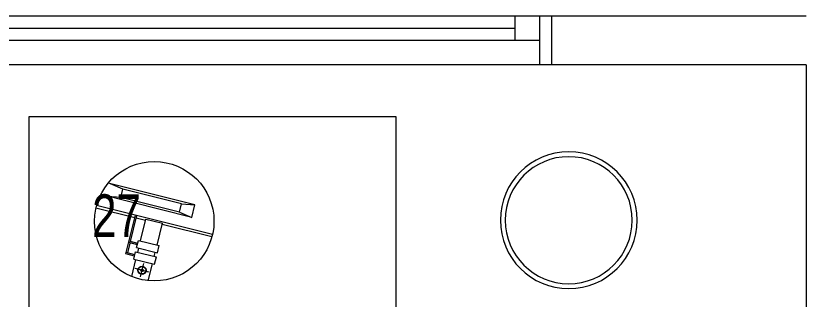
# Model space of a CAD drawing. Header units: millimetres. Extents: x -2143172 to 5255, y -610845 to 279739.
# Drawn here: x -1250708 to -1249064, y -29016 to -28435 of the extents above; entities that cross this region are included whole.
import ezdxf

# ---------------------------------------------------------------- set-up
doc = ezdxf.new("R2010")
doc.units = ezdxf.units.MM
doc.header["$LTSCALE"] = 30
doc.layers.get('0').update_dxf_attribs({"lineweight": 5})
for name, color, linetype, lineweight in [('72_EGR_EQP_TAG', 142, 'Continuous', 5), ('Aluminum', 7, 'Continuous', 5), ('LOADING', 163, 'Continuous', 5), ('Walls', 32, 'Continuous', 5)]:
    doc.layers.add(name, color=color, linetype=linetype, lineweight=lineweight)
doc.styles.add('X3G_ENTITY_257CFD', font='swisscl.ttf', dxfattribs={"height": 200})

# ---------------------------------------------------------------- blocks, each defined once
blk = doc.blocks.new('WM00001-P')
blk.add_circle((0, 0), 0.14)
at = {"color": 8}
blk.add_circle((0, 0), 0.13, dxfattribs=at)
blk = doc.blocks.new('ME19011A-P')
for p, q in [((-0.425, 0), (0.425, 0)), ((-0.425, 0), (-0.425, -0.015)), ((0.425, 0), (0.425, -0.015)), ((-0.425, -0.015), (0.425, -0.015)), ((-0.36, -0.015), (-0.36, -0.0198)), ((-0.24, -0.015), (-0.24, -0.0198)), ((-0.15, -0.015), (-0.15, -0.04)), ((0, -0.015), (0, -0.04)), ((0.1, -0.015), (0.1, -0.045)), ((0.2, -0.045), (0.2, -0.015)), ((0.2818, -0.015), (0.2484, -0.015)), ((0.2484, -0.0243), (0.2484, -0.015)), ((0.2818, -0.0243), (0.2818, -0.015)), ((0.3211, -0.015), (0.2877, -0.015)), ((0.2877, -0.015), (0.2877, -0.0531)), ((0.3211, -0.0531), (0.3211, -0.015)), ((0.3623, -0.015), (0.3289, -0.015)), ((0.3289, -0.015), (0.3289, -0.0531)), ((0.3623, -0.0531), (0.3623, -0.015)), ((0.3682, -0.0243), (0.3682, -0.015)), ((0.3682, -0.015), (0.4016, -0.015)), ((0.4016, -0.0243), (0.4016, -0.015)), ((-0.3675, -0.0198), (-0.2325, -0.0198)), ((-0.3675, -0.0198), (-0.3675, -0.0399)), ((-0.2325, -0.0198), (-0.2325, -0.0399)), ((-0.15, -0.025), (0, -0.025)), ((-0.0402, -0.0312), (-0.0496, -0.0337)), ((-0.0376, -0.0409), (-0.0402, -0.0312)), ((0.2818, -0.0243), (0.2484, -0.0243)), ((0.3211, -0.0243), (0.2877, -0.0243)), ((0.3623, -0.0243), (0.3289, -0.0243)), ((0.3682, -0.0243), (0.4016, -0.0243)), ((-0.3675, -0.0399), (-0.2325, -0.0399)), ((-0.15, -0.04), (-0.1187, -0.04)), ((-0.0887, -0.04), (-0.0637, -0.04)), ((-0.0606, -0.0371), (-0.0787, -0.0432)), ((-0.0787, -0.0432), (-0.077, -0.0497)), ((-0.0582, -0.046), (-0.077, -0.0497)), ((-0.047, -0.0434), (-0.0376, -0.0409)), ((-0.0379, -0.04), (0, -0.04)), ((0.1, -0.035), (0.2, -0.035)), ((0.1, -0.045), (0.2, -0.045)), ((0.2877, -0.0531), (0.3211, -0.0531)), ((0.3289, -0.0531), (0.3623, -0.0531))]:
    blk.add_line(p, q)
at = {"color": 8, "const_width": 0.000601}
for points in [[(0.3044, -0.0531, -0.184574), (0.2977, -0.0636, -1.44364), (0.2961, -0.0581, -0.837915), (0.2969, -0.0664, -0.30536), (0.2839, -0.062, -1.584726), (0.2894, -0.0609, -0.253153), (0.2827, -0.0684, -0.874198), (0.2775, -0.0585, -0.915253), (0.2791, -0.0658, -0.223821), (0.2683, -0.0644, -1.703343), (0.272, -0.0597, -0.588962), (0.2621, -0.068, -0.717795), (0.2625, -0.0581, -0.983104), (0.2645, -0.0644, -0.326362), (0.2534, -0.0609, -0.758716), (0.2609, -0.0514, -0.906186), (0.2593, -0.0565, -0.189488), (0.2526, -0.0522, -0.7948), (0.2613, -0.0423, -1.223996), (0.2574, -0.047, -0.072149), (0.2534, -0.0403, -0.645886), (0.2609, -0.0324, -1.366917), (0.2574, -0.0371, -0.078415), (0.2542, -0.0308, -0.723006), (0.2613, -0.0256, -1.105484), (0.2582, -0.0292, -0.221197), (0.2566, -0.0243, -0.221197)], [(0.3456, -0.0531, 0.184574), (0.3523, -0.0636, 1.44364), (0.3539, -0.0581, 0.837915), (0.3531, -0.0664, 0.30536), (0.3661, -0.062, 1.584726), (0.3606, -0.0609, 0.253153), (0.3673, -0.0684, 0.874198), (0.3725, -0.0585, 0.915253), (0.3709, -0.0658, 0.223821), (0.3817, -0.0644, 1.703343), (0.378, -0.0597, 0.588962), (0.3879, -0.068, 0.717795), (0.3875, -0.0581, 0.983104), (0.3855, -0.0644, 0.326362), (0.3966, -0.0609, 0.758716), (0.3891, -0.0514, 0.906186), (0.3907, -0.0565, 0.189488), (0.3974, -0.0522, 0.7948), (0.3887, -0.0423, 1.223996), (0.3926, -0.047, 0.072149), (0.3966, -0.0403, 0.645886), (0.3891, -0.0324, 1.366917), (0.3926, -0.0371, 0.078415), (0.3958, -0.0308, 0.723006), (0.3887, -0.0256, 1.105484), (0.3918, -0.0292, 0.221197), (0.3934, -0.0243, 0.221197)]]:
    blk.add_lwpolyline(points, format="xyb", dxfattribs=at)
blk.add_lwpolyline([(-0.1187, -0.0482), (-0.0887, -0.0482), (-0.0887, -0.0382), (-0.1187, -0.0382)], close=True)
blk.add_circle((-0.0537, -0.04), 0.0075)
for centre, radius, start, end in [((-0.1037, -0.04), 0.01, 10.4593, 169.5407), ((-0.1037, -0.04), 0.0075, 14.0075, 165.9925), ((-0.0537, -0.04), 0.01, 45, 180)]:
    blk.add_arc(centre, radius, start, end)
blk = doc.blocks.new('M.44.57.64')
at = {"layer": 'LOADING', "xscale": 1000.000000000002, "yscale": 1000.000000000002, "zscale": 1000.000000000002, "rotation": 225.9999036123427}
blk.add_blockref('ME19011A-P', (-80806.9, 16720.7), dxfattribs=at)
blk = doc.blocks.new('O.122.42.80')
at = {"layer": 'LOADING'}
for p, q in [((286356.8, -8336.5, 0), (286179.3, -8292.3, 0)), ((286209.7, -8304.5, 0), (286184.5, -8293.6, 0)), ((286205.5, -8321.2, 0), (286209.7, -8304.5, 0)), ((286329.5, -8334.4, 0), (286209.7, -8304.5, 0)), ((286350.4, -8362, 0), (286164.2, -8315.5, 0)), ((286205.5, -8321.2, 0), (286178.2, -8319, 0)), ((286325.3, -8351.1, 0), (286205.5, -8321.2, 0)), ((286234.1, -8362.8, 0), (286154.4, -8342.9, 0)), ((286393, -8396.8, 0), (286155.8, -8337.6, 0)), ((286325.3, -8351.1, 0), (286329.5, -8334.4, 0)), ((286329.5, -8334.4, 0), (286356.8, -8336.5, 0)), ((286350.4, -8362, 0), (286356.8, -8336.5, 0)), ((286215.6, -8436.9, 0), (286235.4, -8357.5, 0)), ((286225.1, -8411.5, 0), (286238.4, -8358.2, 0)), ((286256.1, -8368.3, 0), (286237, -8363.5, 0)), ((286325.3, -8351.1, 0), (286350.4, -8362, 0)), ((286245.6, -8410.3, 0), (286256.7, -8365.7, 0)), ((286256.7, -8365.7, 0), (286290.7, -8374.2, 0)), ((286279.5, -8418.8, 0), (286290.7, -8374.2, 0)), ((286391.7, -8402.1, 0), (286290, -8376.7, 0)), ((286239.1, -8418.1, 0), (286221.4, -8413.7, 0)), ((286239.9, -8415.2, 0), (286222.1, -8410.7, 0)), ((286237.6, -8424, 0), (286241.3, -8409.3, 0)), ((286241.3, -8409.3, 0), (286283.8, -8419.9, 0)), ((286219.3, -8434.7, 0), (286224.3, -8414.5, 0)), ((286237.6, -8424, 0), (286280.1, -8434.6, 0)), ((286239.8, -8433.6, 0), (286241.9, -8425.1, 0)), ((286280.1, -8434.6, 0), (286283.8, -8419.9, 0)), ((286233.3, -8441.4, 0), (286215.6, -8436.9, 0)), ((286234.1, -8438.4, 0), (286216.3, -8434, 0)), ((286231.9, -8447.3, 0), (286235.5, -8432.5, 0)), ((286235.5, -8432.5, 0), (286278, -8443.1, 0)), ((286273.7, -8442, 0), (286275.8, -8433.6, 0)), ((286274.4, -8457.9, 0), (286278, -8443.1, 0)), ((286227.5, -8483.1, 0), (286236.1, -8448.3, 0)), ((286231.9, -8447.3, 0), (286274.4, -8457.9, 0)), ((286245.3, -8484, 0), (286252.1, -8456.5, 0)), ((286261.4, -8491.6, 0), (286270.1, -8456.8, 0)), ((286262.4, -8473.9, 0), (286234.9, -8467, 0))]:
    blk.add_line(p, q, dxfattribs=at)
for centre, radius in [((286273.7, -8369.9, 0), 122.3), ((286248.7, -8470.3, 0), 8.47), ((286248.7, -8470.3, 0), 7.58), ((286248.7, -8470.3, 0), 2.67)]:
    blk.add_circle(centre, radius, dxfattribs=at)

msp = doc.modelspace()

# ---------------------------------------------------------------- linework, layer by layer
at = {"layer": 'Aluminum', "color": 5}
for p, q in [((-1249611.1, -28434.7), (-1251111.1, -28434.7)), ((-1249686.1, -28484.7), (-1249686.1, -28434.7)), ((-1249636.1, -28534.7), (-1249636.1, -28434.7)), ((-1251036.1, -28459.7), (-1249686.1, -28459.7)), ((-1249636.1, -28484.7), (-1251086.1, -28484.7)), ((-1249611.1, -28534.7), (-1251111.1, -28534.7))]:
    msp.add_line(p, q, dxfattribs=at)
at = {"layer": 'LOADING', "elevation": -0.1}
msp.add_lwpolyline([(-1249930.8, -30140.2), (-1250680.8, -30140.2), (-1250680.8, -28640.2), (-1249930.8, -28640.2)], close=True, dxfattribs=at)
at = {"layer": 'Walls'}
for p, q in [((-1249090.9, -28434.7), (-1249611.1, -28434.7)), ((-1249611.1, -28534.7), (-1249611.1, -28434.7)), ((-1249090.9, -28534.7), (-1249611.1, -28534.7)), ((-1249090.9, -28534.7), (-1249090.9, -32464.7))]:
    msp.add_line(p, q, dxfattribs=at)

# ---------------------------------------------------------------- block references
at = {"layer": 'LOADING', "extrusion": (-2.2537e-18, -2.24019e-05, -1), "xscale": 1000, "yscale": 1000, "zscale": 1000, "rotation": 270}
msp.add_blockref('WM00001-P', (1249576.6, -28852.6, 0.8), dxfattribs=at)
at = {"layer": 'LOADING'}
msp.add_blockref('O.122.42.80', (-1536698.7, -20484.8, -0.1), dxfattribs=at)
at = {"layer": 'LOADING', "rotation": 224.0000963876573}
msp.add_blockref('M.44.57.64', (-1318733.6, -73436.2, -0.1), dxfattribs=at)

# ---------------------------------------------------------------- texts
at = {"layer": '72_EGR_EQP_TAG', "insert": (-1250502.3, -28799.8, -0.1), "char_height": 87.47, "attachment_point": 2, "style": 'X3G_ENTITY_257CFD'}
msp.add_mtext('27', dxfattribs=at)

doc.saveas('drawing.dxf')
